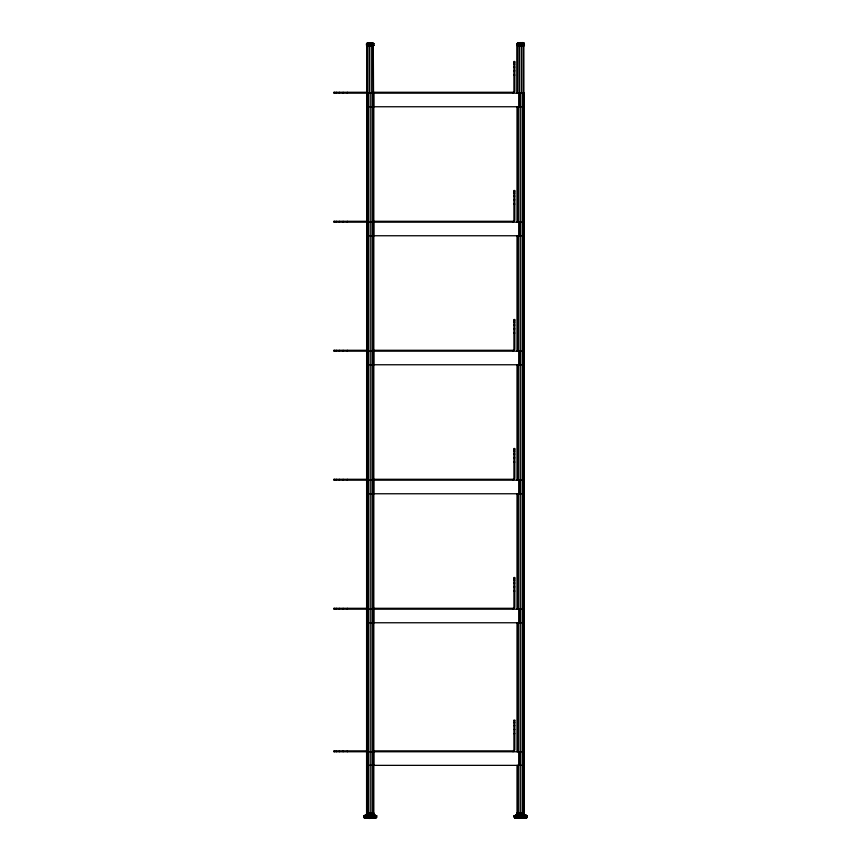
<?xml version="1.0" encoding="UTF-8"?>
<svg xmlns="http://www.w3.org/2000/svg" width="861" height="861" viewBox="0 0 861 861"><rect width="100%" height="100%" fill="white"/><g stroke="black" fill="none" stroke-linecap="round" stroke-linejoin="round"><path stroke-width="1.29" d="M523.079 45.601C514.071 46.849 524.769 38.379 524.424 45.332C522.573 45.256 515.933 47.463 517.041 43.513C526.534 39.563 523.908 49.766 523.918 43.405C520.399 40.973 514.394 45.159 517.967 45.601M367.109 45.644C364.138 41.888 375.471 41.425 373.878 45.439C371.887 45.816 365.71 46.72 368.465 43.136L373.523 43.437L373.125 45.601M526.254 817.95L527.201 815.927L522.778 814.237C529.924 818.736 513.802 820.199 518.882 814.237L514.211 815.927L514.318 817.498L527.104 817.498L514.2 817.057M517.321 45.332C516.858 43.524 521.271 41.317 524.252 43.62M368.034 45.547C365.548 46.763 365.947 41.823 368.465 43.136M376.72 817.057C376.171 814.097 363.245 813.193 363.816 817.498L375.816 817.95L376.72 817.057L363.697 817.057M367.324 45.644C366.829 44.008 375.848 48.399 373.061 43.437C371.102 42.458 368.54 42.953 369.8 45.644M371.629 43.136L371.575 45.547L367.938 45.332M521.066 814.172L521.088 812.881M370.79 817.95L370.585 812.881M366.431 817.498C369.315 819.78 377.979 817.519 372.07 814.237M521.874 817.498L515.825 817.498M517.246 45.525C515.233 41.737 525.404 41.64 523.316 45.547M521.615 45.644L521.292 43.136L517.127 43.437L524.295 43.437L518.074 43.437L518.839 43.136M517.343 43.62L518.817 43.136L517.665 45.644M517.17 93.171L517.17 45.644L524.274 45.332M523.606 814.237C527.47 813.344 513.888 813.397 517.816 814.237M373.104 814.237C376.989 813.451 363.988 813.182 367.055 814.237M524.123 812.881L523.811 814.172L524.306 813.785M522.595 817.95L525.597 817.498M368.788 43.513L372.436 43.513L367.281 43.513M521.292 817.95L520.948 814.237M372.684 817.832L366.625 817.832L372.824 817.498M516.934 817.498L523.327 817.498M519.301 43.136L523.337 43.437L518.074 43.437L523.918 43.405M518.591 43.513L524.403 43.62L517.009 43.62L517.741 43.459M366.872 45.601L366.614 45.525M375.407 817.498L374.772 817.95M525.91 817.498L525.275 817.95M367.948 814.237L364.924 815.927L365.634 817.95M515.158 817.95L514.286 815.927L518.462 814.237L515.427 815.927L516.137 817.95M373.308 814.172L373.513 812.881M372.458 814.237L376.612 815.841L363.794 815.841L365.882 815.023L364.235 815.927L365.053 817.95M373.545 45.525L366.668 45.644L366.582 815.324M523.908 814.172L524.015 812.881M517.257 43.405L518.806 43.136C512.317 43.889 529.235 43.728 522.584 43.136M523.628 45.547L524.317 45.439L516.987 45.332L517.655 45.332M521.691 45.601L519.893 45.525L523.413 45.439L519.872 45.439L523.359 45.525L521.777 45.504M515.804 815.841L516.826 815.023L514.297 815.841L527.158 816.045M522.121 43.136L519.883 43.513L523.402 43.513L520.324 43.136M517.493 43.405L522.831 43.513M519.807 43.136L517.816 43.405L523.606 43.405L518.29 43.405M516.105 815.023L514.372 815.841L516.396 815.023L514.63 815.841L516.105 815.023L525.339 815.023L527.126 815.841L524.564 815.023L525.608 815.841M367.346 43.437L373.017 43.405M514.63 815.841L516.32 815.023M522.573 814.237L522.831 812.881M371.36 43.136L369.498 43.136M525.339 817.832L516.073 817.832L526.771 817.832M521.852 43.136L520.647 43.136M363.794 815.841L368.368 814.237L367.722 817.832L370.843 817.832M518.58 45.644L520.001 45.644M364.311 815.841L366.129 815.292M375.364 817.95L376.074 817.498C377.624 814.226 371.263 815.83 372.329 812.881M525.867 817.95L526.674 815.927L522.961 814.237M364.989 815.841L369.283 814.237L370.876 815.841L371.974 815.023L373.997 815.841L367.55 815.927L376.731 816.045M515.491 815.841L519.786 814.237L521.379 815.841L522.476 815.023L524.5 815.841L514.211 815.927M526.028 817.95L526.889 816.045L525.318 815.023L527.05 815.841L524.586 815.023L525.92 815.841M368.056 43.405L371.618 43.513L367.97 43.513L371.586 43.437L368.024 43.437L370.908 43.136M513.016 93.171L514.824 91.363L514.824 61.486L513.92 61.486L513.92 91.363L513.016 92.267L372.727 92.267M513.016 222.181L514.824 220.362L514.824 190.496L513.92 190.496L513.92 220.362L513.016 221.277L372.727 221.277M513.016 351.18L514.824 349.372L514.824 319.496L513.92 319.496L513.92 349.372L513.016 350.276L372.727 350.276M513.016 480.18L514.824 478.372L514.824 448.495L513.92 448.495L513.92 478.372L513.016 479.276L372.727 479.276M513.016 609.19L514.824 607.382L514.824 577.505L513.92 577.505L513.92 607.382L513.016 608.286L372.727 608.286M513.016 751.771L514.824 749.963L514.824 720.087L513.92 720.087L513.92 749.963L513.016 750.867L372.727 750.867M373.297 45.644L373.599 106.753M519.678 43.405L521.088 43.136M523.865 45.601L524.327 815.324M523.757 45.332L524.317 45.525M363.816 817.498L376.601 817.498M514.318 817.498L527.104 817.498M517.127 817.832L523.187 817.832M366.861 45.525L367.335 45.525M518.225 817.832L524.489 817.498M522.853 817.509L514.641 817.832M373.792 45.525L373.039 45.547M368.777 43.136L371.941 43.136M523.434 45.332L519.872 45.332M367.948 43.62L371.629 43.62M371.64 45.332L368.304 45.644M519.872 43.62L523.423 43.62M522.745 817.832L519.538 817.498M518.236 45.525L517.3 45.547L517.257 93.171M518.042 816.045L527.201 815.927M368.82 43.437L371.586 43.437M373.986 817.498L367.593 817.498M366.635 43.437L373.771 43.437M366.528 43.62L373.878 43.62M366.506 45.332L373.9 45.332M516.987 45.332L524.424 45.332M513.92 62.153L514.824 62.153M513.92 64.08L514.824 64.08M513.92 67.083L514.824 67.083M513.92 70.871L514.824 70.871M513.92 75.068L514.824 75.068M367.389 92.267L333.767 92.267L333.767 93.171L524.327 93.171M366.582 106.753L524.327 106.753M513.92 191.153L514.824 191.153M513.92 193.09L514.824 193.09M513.92 196.093L514.824 196.093M513.92 199.87L514.824 199.87M513.92 204.068L514.824 204.068M367.389 221.277L333.767 221.277L333.767 222.181L524.327 222.181M366.582 235.753L524.327 235.753M513.92 320.163L514.824 320.163M513.92 322.089L514.824 322.089M513.92 325.092L514.824 325.092M513.92 328.88L514.824 328.88M513.92 333.078L514.824 333.078M367.389 350.276L333.767 350.276L333.767 351.18L524.327 351.18M366.582 364.763L524.327 364.763M513.92 449.162L514.824 449.162M513.92 451.089L514.824 451.089M513.92 454.091L514.824 454.091M513.92 457.88L514.824 457.88M513.92 462.077L514.824 462.077M367.389 479.276L333.767 479.276L333.767 480.18L524.327 480.18M366.582 493.762L524.327 493.762M513.92 578.172L514.824 578.172M513.92 580.099L514.824 580.099M513.92 583.101L514.824 583.101M513.92 586.89L514.824 586.89M513.92 591.077L514.824 591.077M367.389 608.286L333.767 608.286L333.767 609.19L524.327 609.19M366.582 622.761L524.327 622.761M513.92 720.754L514.824 720.754M513.92 722.68L514.824 722.68M513.92 725.683L514.824 725.683M513.92 729.471L514.824 729.471M513.92 733.669L514.824 733.669M367.389 750.867L333.767 750.867L333.767 751.771L524.327 751.771M366.582 765.354L524.327 765.354M366.603 812.881L373.803 812.881M517.106 812.881L524.306 812.881M366.668 814.011L373.749 814.011M517.17 814.011L524.252 814.011M366.829 814.172L373.577 814.172M517.332 814.172L524.08 814.172M363.708 815.927L376.698 815.927M363.676 816.045L374.04 815.927L367.582 815.841L370.596 814.7L371.974 815.023L371.532 814.237L376.096 815.841M514.178 816.045L527.233 816.045M364.138 817.832L373.782 817.832M369.53 817.509L376.268 817.832M518.096 817.498L524.295 817.832M524.543 815.927L518.085 815.841L521.099 814.7L522.476 815.023L522.035 814.237L526.598 815.841M518.053 815.927L524.564 816.045M517.106 45.525L517.795 45.547M373.082 45.525L373.739 45.547M371.575 45.547L372.684 45.644M517.16 45.547L518.096 45.547L518.042 93.171M524.833 815.292L526.781 815.841L525.102 815.023M517.719 814.237L517.149 813.785M515.384 817.95L514.652 817.498M515.556 817.95L514.835 817.498M367.313 814.237L366.894 812.881M376.612 815.841L374.061 815.023L375.418 815.841M518.15 814.237L517.773 812.881M367.636 814.237L367.27 812.881M369.046 43.136L369.746 43.405M521.605 43.136L522.25 43.513M519.42 814.237L519.237 812.881M368.82 814.172L368.734 812.881M517.396 813.785L517.396 812.881M523.843 93.171L523.843 815.324M523.154 45.644L523.154 93.171M522.519 93.171L522.519 815.324M521.497 45.644L521.497 93.171M520.711 93.171L520.711 815.324M519.624 45.644L519.624 93.171M519.452 93.171L519.452 106.753M519.452 222.181L519.452 235.753M519.452 351.18L519.452 364.763M519.452 480.18L519.452 493.762M519.452 609.19L519.452 622.761M519.452 751.771L519.452 765.354M518.892 93.171L518.892 815.324M517.569 106.753L517.569 222.181M517.569 235.753L517.569 351.18M517.569 364.763L517.569 480.18M517.569 493.762L517.569 609.19M517.569 622.761L517.569 751.771M517.569 765.354L517.569 815.324M517.084 106.753L517.084 222.181M517.084 235.753L517.084 351.18M517.084 364.763L517.084 480.18M517.084 493.762L517.084 609.19M517.084 622.761L517.084 751.771M517.084 765.354L517.084 815.324M373.825 93.171L373.825 815.324M373.599 222.181L373.599 235.753M373.599 351.18L373.599 364.763M373.599 480.18L373.599 493.762M373.599 609.19L373.599 622.761M373.599 751.771L373.599 765.354M373.34 93.171L373.34 815.324M372.867 45.644L372.867 93.171M372.017 93.171L372.017 815.324M371.285 45.644L371.285 93.171M370.208 93.171L370.208 815.324M369.412 45.644L369.412 93.171M368.39 93.171L368.39 815.324M367.755 45.644L367.755 93.171M367.066 93.171L367.066 815.324M366.808 93.171L366.808 106.753M366.808 222.181L366.808 235.753M366.808 351.18L366.808 364.763M366.808 480.18L366.808 493.762M366.808 609.19L366.808 622.761M366.808 751.771L366.808 765.354M347.349 92.267L347.349 93.171M347.349 221.277L347.349 222.181M347.349 350.276L347.349 351.18M347.349 479.276L347.349 480.18M347.349 608.286L347.349 609.19M347.349 750.867L347.349 751.771M343.152 92.267L343.152 93.171M343.152 221.277L343.152 222.181M343.152 350.276L343.152 351.18M343.152 479.276L343.152 480.18M343.152 608.286L343.152 609.19M343.152 750.867L343.152 751.771M339.363 92.267L339.363 93.171M339.363 221.277L339.363 222.181M339.363 350.276L339.363 351.18M339.363 479.276L339.363 480.18M339.363 608.286L339.363 609.19M339.363 750.867L339.363 751.771M336.36 92.267L336.36 93.171M336.36 221.277L336.36 222.181M336.36 350.276L336.36 351.18M336.36 479.276L336.36 480.18M336.36 608.286L336.36 609.19M336.36 750.867L336.36 751.771M334.434 92.267L334.434 93.171M334.434 221.277L334.434 222.181M334.434 350.276L334.434 351.18M334.434 479.276L334.434 480.18M334.434 608.286L334.434 609.19M334.434 750.867L334.434 751.771M524.392 45.439L523.692 45.504L524.392 45.439M517.676 45.418L517.02 45.439L517.719 45.504M371.629 45.439L369.735 45.504L371.597 45.525"/></g></svg>
